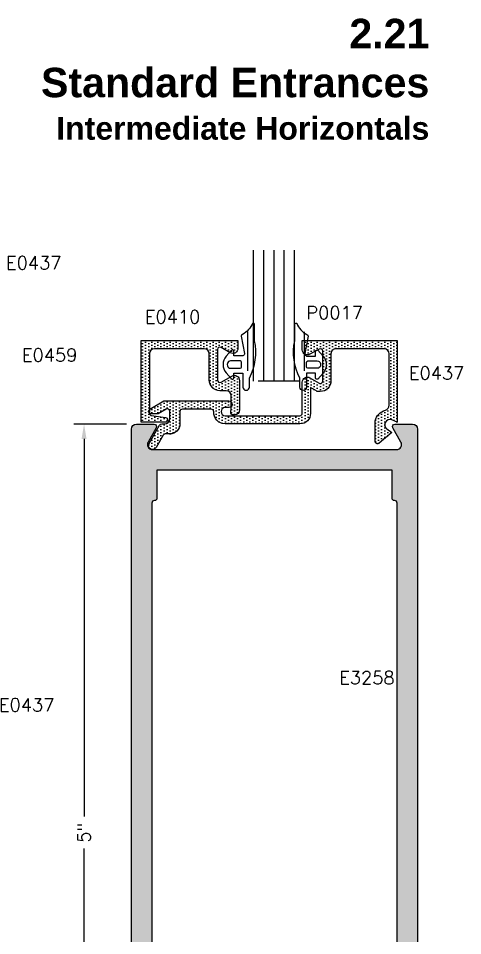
# Model space of a CAD drawing. Extents: x 0 to 130, y 0 to 90.
# Drawn here: x 52.26 to 54.98, y 51.28 to 56.89 of the extents above; entities that cross this region are included whole.
import ezdxf

# ---------------------------------------------------------------- set-up
doc = ezdxf.new("R2010")
doc.units = 0
doc.header["$MEASUREMENT"] = 0
doc.header["$PDMODE"] = 3
doc.layers.get('DEFPOINTS').update_dxf_attribs({"linetype": 'CONTINUOUS'})
for name, color, linetype in [('R-ANNO-DIMS', 3, 'CONTINUOUS'), ('R-ANNO-TEXT', 6, 'CONTINUOUS'), ('R-DET1', 4, 'CONTINUOUS'), ('R-DET2', 2, 'CONTINUOUS'), ('R-OTLN', 1, 'CONTINUOUS'), ('R-PAT1', 5, 'CONTINUOUS'), ('TITLE', 7, 'CONTINUOUS')]:
    doc.layers.add(name, color=color, linetype=linetype)
doc.styles.get("Standard").update_dxf_attribs({"font": 'simplex'})
doc.dimstyles.new('1X', dxfattribs={"dimscale": 0, "dimtxt": 0.08, "dimasz": 0.09, "dimexe": 0.062, "dimexo": 0.062, "dimgap": 0.045, "dimtad": 0, "dimdec": 4, "dimzin": 4, "dimtxsty": 'STANDARD', "dimcen": 0, "dimazin": 3, "dimtp": 0.02, "dimtfac": 1, "dimtdec": 4, "dimtofl": 0, "dimtmove": 0, "dimatfit": 3, "dimtolj": 1, "dimtzin": 4})
pattern_1 = [(90, (49.683186, 47.34791), (0.01875, 0.009375), [0, -0.01875])]

# ---------------------------------------------------------------- blocks, each defined once
blk = doc.blocks.new('*D85')
at = {"layer": 'DEFPOINTS', "color": 0}
for p in [(52.9837, 54.4111), (52.6628, 49.4111), (52.9837, 49.4111)]:
    blk.add_point(p, dxfattribs=at)
at = {"layer": 'R-ANNO-DIMS', "color": 0}
for p, q in [((52.9217, 54.4111), (52.6008, 54.4111)), ((52.6628, 54.3211), (52.6628, 52.0094)), ((52.6628, 49.5011), (52.6628, 51.8128)), ((52.9217, 49.4111), (52.6008, 49.4111))]:
    blk.add_line(p, q, dxfattribs=at)
for points in [[(52.6478, 54.3211), (52.6778, 54.3211), (52.6628, 54.4111)], [(52.6478, 49.5011), (52.6778, 49.5011), (52.6628, 49.4111)]]:
    blk.add_solid(points, dxfattribs=at)
at = {"layer": 'R-ANNO-DIMS', "color": 0, "insert": (52.6628, 51.9111), "char_height": 0.08, "attachment_point": 5, "rotation": 90}
blk.add_mtext('\\A1;5"', dxfattribs=at)

msp = doc.modelspace()

# ---------------------------------------------------------------- hatches: boundary and pattern name
at = {"layer": 'R-PAT1'}
h = msp.add_hatch(dxfattribs=at)
h.set_pattern_fill('DOTS', color=256, scale=0.3, angle=-90, style=0)
h.set_pattern_definition(pattern_1)
edge = h.paths.add_edge_path()
edge.add_arc((53.5752794, 54.4825641), 0.0149998, 171.9497387, 270, ccw=False)
edge.add_line((53.5604274, 54.4846647), (53.5636634, 54.5075642))
edge.add_line((53.5636634, 54.5075642), (53.5636654, 54.584603))
edge.add_arc((53.5326654, 54.584603), 0.031, 0, 90)
edge.add_line((53.5326654, 54.615603), (53.4938534, 54.6156028))
edge.add_arc((53.4936644, 54.6806027), 0.0650002, 179.8691896, 270.1665988, ccw=False)
edge.add_line((53.4286644, 54.6807511), (53.4286634, 54.8415643))
edge.add_arc((53.3976634, 54.8415643), 0.031, 0, 90)
edge.add_line((53.3976634, 54.8725643), (53.0936664, 54.8725643))
edge.add_arc((53.0936664, 54.8415643), 0.031, 90, 180)
edge.add_line((53.0626664, 54.8415643), (53.0626634, 54.4778577))
edge.add_arc((53.0776634, 54.4778577), 0.015, 180, 263.0001558)
edge.add_line((53.0758354, 54.4629695), (53.1614924, 54.4524521))
edge.add_arc((53.1596644, 54.437564), 0.0149999, -90, 83.0001558, ccw=False)
edge.add_line((53.1596644, 54.4225641), (53.0126654, 54.4225642))
edge.add_line((53.0126654, 54.4225642), (53.0126654, 54.9225642))
edge.add_line((53.0126654, 54.9225642), (53.6036648, 54.9225642))
edge.add_line((53.6036648, 54.9225642), (53.6036664, 54.8752576))
edge.add_arc((53.5726664, 54.8752576), 0.031, -120.0000069, 0, ccw=False)
edge.add_line((53.5571664, 54.8484109), (53.5011644, 54.8807426))
edge.add_arc((53.4936644, 54.8677522), 0.015, 60.0000171, 179.9999618)
edge.add_line((53.4786644, 54.8677522), (53.4786644, 54.6806027))
edge.add_arc((53.4936644, 54.6806027), 0.015, 180, 299.9999638)
edge.add_line((53.5011644, 54.6676123), (53.5671645, 54.7057175))
edge.add_arc((53.5826648, 54.6788708), 0.0310001, 0, 120.0006287, ccw=False)
edge.add_line((53.6136649, 54.6788708), (53.6136648, 54.4985644))
edge.add_arc((53.5826646, 54.4985645), 0.0310002, 270.0003155, 359.9998693, ccw=False)
edge.add_line((53.5826648, 54.4675643), (53.5752794, 54.4675643))
h = msp.add_hatch(dxfattribs=at)
h.set_pattern_fill('DOTS', color=256, scale=0.3, angle=-90, style=0)
h.set_pattern_definition(pattern_1)
edge = h.paths.add_edge_path()
edge.add_line((53.1644674, 54.5028128), (53.1159864, 54.4748231))
edge.add_line((53.1159864, 54.4748231), (53.0719684, 54.474823))
edge.add_arc((53.0719684, 54.489823), 0.015, 119.9999638, 270, ccw=False)
edge.add_line((53.0644684, 54.5028134), (53.1510894, 54.5528227))
edge.add_line((53.1510894, 54.5528227), (53.5480504, 54.5528226))
edge.add_arc((53.5480504, 54.532823), 0.0199996, -7.4232191, 90, ccw=False)
edge.add_arc((53.5480507, 54.5328222), 0.0199992, 269.9991731, 352.5788505, ccw=False)
edge.add_line((53.5480504, 54.512823), (53.5260514, 54.5128232))
edge.add_arc((53.5260514, 54.4878232), 0.025, 90, 269.9977082)
edge.add_line((53.5260504, 54.4628232), (53.7564701, 54.4628231))
edge.add_line((53.7564701, 54.4628231), (53.9829677, 54.4628229))
edge.add_arc((53.9829677, 54.4778229), 0.015, 270, 360)
edge.add_line((53.9979677, 54.4778229), (53.9979692, 54.6683289))
edge.add_arc((54.0289692, 54.6683289), 0.031, 60.0000115, 180, ccw=False)
edge.add_line((54.0444692, 54.6951757), (54.1004677, 54.662844))
edge.add_arc((54.1079677, 54.6758343), 0.0149999, 239.9998452, 360)
edge.add_line((54.1229676, 54.6758343), (54.1229677, 54.857823))
edge.add_arc((54.1079677, 54.857823), 0.015, 0, 120.0000593)
edge.add_line((54.1004677, 54.8708134), (54.0444693, 54.8384821))
edge.add_arc((54.0289692, 54.8653289), 0.0310001, 180, 300.0000069, ccw=False)
edge.add_line((53.9979691, 54.8653289), (53.9979709, 54.9228231))
edge.add_line((53.9979709, 54.9228231), (54.5789684, 54.9228231))
edge.add_line((54.5789684, 54.9228231), (54.5789684, 54.4228231))
edge.add_line((54.5789684, 54.4228231), (54.5444754, 54.4366091))
edge.add_arc((54.5329708, 54.407823), 0.0309999, 68.2153908, 232.5250917)
edge.add_line((54.51411, 54.3832208), (54.5450634, 54.3591956))
edge.add_line((54.5450634, 54.3591956), (54.4676129, 54.2942083))
edge.add_arc((54.45797, 54.3056981), 0.015, 180, 310.0053051, ccw=False)
edge.add_line((54.44297, 54.3056981), (54.4429734, 54.4312637))
edge.add_arc((54.5329706, 54.4078231), 0.0929999, 106.394862, 165.4011381, ccw=False)
edge.add_arc((54.4979709, 54.526781), 0.031, 286.3949808, 360)
edge.add_line((54.5289709, 54.526781), (54.5289709, 54.8418232))
edge.add_arc((54.4979709, 54.8418232), 0.031, 0, 89.9999815)
edge.add_line((54.4979709, 54.8728232), (54.2039684, 54.8728232))
edge.add_arc((54.2039684, 54.8418232), 0.031, 90, 180.000037)
edge.add_line((54.1729684, 54.8418232), (54.1729677, 54.6758343))
edge.add_arc((54.1079677, 54.6758343), 0.065, -90.245403, 0, ccw=False)
edge.add_line((54.1076893, 54.6108349), (54.0905498, 54.6108343))
edge.add_line((54.0905498, 54.6108343), (54.0479702, 54.6354178))
edge.add_line((54.0479702, 54.6354178), (54.0479677, 54.4778232))
edge.add_arc((53.9829677, 54.4778232), 0.065, -90, 0, ccw=False)
edge.add_line((53.9829677, 54.4128232), (53.5260514, 54.4128228))
edge.add_arc((53.5260528, 54.4828262), 0.0700034, 176.6303664, 269.9988737, ccw=False)
edge.add_arc((53.4411964, 54.4878232), 0.015, 356.627528, 450)
edge.add_line((53.4411964, 54.5028232), (53.2639694, 54.5028231))
edge.add_arc((53.2639694, 54.4878232), 0.0149999, 90, 180)
edge.add_line((53.2489695, 54.4878232), (53.2489704, 54.4128231))
edge.add_arc((53.1869704, 54.4128231), 0.062, -90, 0, ccw=False)
edge.add_line((53.1869704, 54.3508231), (53.1599124, 54.350823))
edge.add_arc((53.1599124, 54.335823), 0.015, 90, 149.9992722)
edge.add_line((53.1469221, 54.3433232), (53.1036881, 54.2684408))
edge.add_arc((53.0819704, 54.2808231), 0.0249996, 149.6612087, 330.3104087, ccw=False)
edge.add_line((53.0603944, 54.2934507), (53.1249801, 54.4053232))
edge.add_arc((53.1379704, 54.397823), 0.015, 90, 149.9992722, ccw=False)
edge.add_line((53.1379704, 54.412823), (53.1559684, 54.412823))
edge.add_arc((53.1559684, 54.443823), 0.031, 270, 360)
edge.add_line((53.1869684, 54.443823), (53.1869664, 54.4898223))
edge.add_arc((53.1719674, 54.4898223), 0.014999, 0, 119.9997728)
h = msp.add_hatch(dxfattribs=at)
h.set_pattern_fill('DOTS', color=256, scale=0.3)
h.set_pattern_definition([(0, (-6.922612, -0.054477), (0.009375, 0.01875), [0, -0.01875])])
h.paths.add_polyline_path([(54.7027159, 54.3800915, 0.414213562), (54.6717159, 54.4110915), (54.5637159, 54.4110915, 0.577394572), (54.5507986, 54.3884482), (54.6009159, 54.3015915, -0.576846629), (54.5741159, 54.2550915), (53.0814095, 54.2550915, -0.577684655), (53.054508, 54.3015779), (53.1047159, 54.3885915, 0.577136574), (53.091562, 54.4110915), (52.9837159, 54.4110915, 0.414213562), (52.9527159, 54.3800915), (52.9527159, 49.4420915, 0.414213562), (52.9837159, 49.4110915), (53.0917159, 49.4110915, 0.577394572), (53.1046332, 49.4337349), (53.0545159, 49.5205915, -0.576846629), (53.0813159, 49.5670915), (54.5740222, 49.5670915, -0.577684655), (54.6009237, 49.5206051), (54.5507159, 49.4335915, 0.577136574), (54.5638697, 49.4110915), (54.6717159, 49.4110915, 0.414213562), (54.7027159, 49.4420915)])
h.paths.add_polyline_path([(53.0777159, 53.9280464, -0.414213562), (53.0927159, 53.9430915), (53.0937159, 53.9430915, 0.414213562), (53.1087159, 53.9581367), (53.1087159, 54.1300915), (54.5467159, 54.1300915), (54.5467159, 53.9580915, 0.42341267), (54.5622161, 53.943084, -0.423106401), (54.5777159, 53.9280915), (54.5777159, 49.8941367, -0.414213562), (54.5627159, 49.8790915), (54.5617159, 49.8790915, 0.414213562), (54.5467159, 49.8640464), (54.5467159, 49.6920915), (53.1087159, 49.6920915), (53.1087159, 49.8640915, 0.42341267), (53.0932156, 49.8790991, -0.423106401), (53.0777159, 49.8940915)], flags=16)

# ---------------------------------------------------------------- linework, layer by layer
at = {"layer": 'R-DET1'}
for points in [[(53.5752794, 54.4675643, -0.455991135), (53.5604274, 54.4846647), (53.5636634, 54.5075642), (53.5636654, 54.584603, 0.414213562), (53.5326654, 54.615603), (53.4938534, 54.6156028, -0.415734722), (53.4286644, 54.6807511), (53.4286634, 54.8415643, 0.414213562), (53.3976634, 54.8725643), (53.0936664, 54.8725643, 0.414213562), (53.0626664, 54.8415643), (53.0626634, 54.4778577, 0.378866886), (53.0758354, 54.4629695), (53.1614924, 54.4524521, -0.940707348), (53.1596644, 54.4225641), (53.0126654, 54.4225642), (53.0126654, 54.9225642), (53.6036648, 54.9225642), (53.6036664, 54.8752576, -0.57735031), (53.5571664, 54.8484109), (53.5011644, 54.8807426, 0.577349948), (53.4786644, 54.8677522), (53.4786644, 54.6806027, 0.577350059), (53.5011644, 54.6676123), (53.5671645, 54.7057175, -0.577353927), (53.6136649, 54.6788708), (53.6136648, 54.4985644, -0.414211281), (53.5826648, 54.4675643), (53.5752794, 54.4675643)], [(53.1644674, 54.5028128), (53.1159864, 54.4748231), (53.0719684, 54.474823, -0.767327239), (53.0644684, 54.5028134), (53.1510894, 54.5528227), (53.5480504, 54.5528226, -0.452690369), (53.5678824, 54.5302391, -0.376770307), (53.5480504, 54.512823), (53.5260514, 54.5128232, 0.99998), (53.5260504, 54.4628232), (53.7564701, 54.4628231), (53.9829677, 54.4628229, 0.414213562), (53.9979677, 54.4778229), (53.9979692, 54.6683289, -0.577350202), (54.0444692, 54.6951757), (54.1004677, 54.662844, 0.57735117), (54.1229676, 54.6758343), (54.1229677, 54.857823, 0.577350614), (54.1004677, 54.8708134), (54.0444693, 54.8384821, -0.57735031), (53.9979691, 54.8653289), (53.9979709, 54.9228231), (54.5789684, 54.9228231), (54.5789684, 54.4228231), (54.5444754, 54.4366091, 0.871661996), (54.51411, 54.3832208), (54.5450634, 54.3591956), (54.4676129, 54.2942083, -0.637102804), (54.44297, 54.3056981), (54.4429734, 54.4312637, -0.263307312), (54.5067209, 54.4970415, 0.332680049), (54.5289709, 54.526781), (54.5289709, 54.8418232, 0.414213468), (54.4979709, 54.8728232), (54.2039684, 54.8728232, 0.414213751), (54.1729684, 54.8418232), (54.1729677, 54.6758343, -0.415468608), (54.1076893, 54.6108349), (54.0905498, 54.6108343), (54.0479702, 54.6354178), (54.0479677, 54.4778232, -0.414213562), (53.9829677, 54.4128232), (53.5260514, 54.4128228, -0.431539939), (53.4561704, 54.4869408, 0.431560459), (53.4411964, 54.5028232), (53.2639694, 54.5028231, 0.414213562), (53.2489695, 54.4878232), (53.2489704, 54.4128231, -0.414213562), (53.1869704, 54.3508231), (53.1599124, 54.350823, 0.267945789), (53.1469221, 54.3433232), (53.1036881, 54.2684408, -1.005681448), (53.0603944, 54.2934507), (53.1249801, 54.4053232, -0.267945789), (53.1379704, 54.412823), (53.1559684, 54.412823, 0.414213562), (53.1869684, 54.443823), (53.1869664, 54.4898223, 0.577348948), (53.164468, 54.5028118)]]:
    msp.add_lwpolyline(points, format="xyb", dxfattribs=at)
at = {"layer": 'R-DET2'}
for p, q in [((53.699263, 54.6738638), (53.6992626, 55.4759976)), ((53.761763, 54.6738638), (53.7617625, 55.4759976)), ((53.8242626, 55.4759976), (53.824263, 54.6738638)), ((53.886763, 54.6738638), (53.8867625, 55.4759976)), ((53.949263, 54.6738638), (53.9492626, 55.4759976)), ((53.9771839, 54.6738638), (53.7271839, 54.6738638))]:
    msp.add_line(p, q, dxfattribs=at)
for points in [[(53.7062976, 54.9212402), (53.7062975, 55.0193488, 0.477037012), (53.6942164, 55.0291298, -0.169063491), (53.6322609, 54.9602236, 0.378808837), (53.62438, 54.9495709), (53.6435941, 54.8442543, -0.346241915), (53.6336322, 54.8283828), (53.5795453, 54.8283827), (53.5784344, 54.85858, 0.608655902), (53.5652896, 54.8639833), (53.532979, 54.8274306, 0.378617088), (53.5329791, 54.7243347), (53.5652898, 54.6877821, 0.608655902), (53.5784345, 54.6931855), (53.5795454, 54.7233827), (53.6345454, 54.7233828), (53.6345455, 54.6383828, 1), (53.6745455, 54.6383828), (53.6745454, 54.6934223, 0.175364449)], [(53.9512817, 54.9206698), (53.9512817, 55.0187783, -0.477037012), (53.9633628, 55.0285594, 0.169063491), (54.0253184, 54.9596532, -0.378808837), (54.0331992, 54.9490006), (54.0139852, 54.843684, 0.346241915), (54.0239472, 54.8278124), (54.0780341, 54.8278124), (54.079145, 54.8580096, -0.608655902), (54.0922897, 54.863413), (54.1246004, 54.8268604, -0.378617088), (54.1246004, 54.7237644), (54.0922897, 54.6872118, -0.608655902), (54.079145, 54.6926152), (54.0780341, 54.7228124), (54.0230341, 54.7228124), (54.0230341, 54.6378124, -1), (53.9830341, 54.6378124), (53.9830341, 54.6928519, -0.175364449)], [(53.5394444, 54.7678121, 0.341998713), (53.5588094, 54.7528122), (53.6174918, 54.7528122, 0.414213562), (53.6254918, 54.7608122), (53.6254918, 54.7898122, 0.414213562), (53.6174918, 54.7978122), (53.5588093, 54.7978122, 0.341998713), (53.5394444, 54.7828121, 0.127016654)], [(54.1090815, 54.7678124, -0.341998713), (54.0897165, 54.7528124), (54.0310341, 54.7528124, -0.414213562), (54.0230341, 54.7608124), (54.0230341, 54.7898124, -0.414213562), (54.0310341, 54.7978124), (54.0897165, 54.7978124, -0.341998713), (54.1090815, 54.7828124, -0.127016654)]]:
    msp.add_lwpolyline(points, format="xyb", close=True, dxfattribs=at)
for points in [[(53.6654918, 54.737002), (53.665244, 54.9767781)], [(54.010955, 54.7370022), (54.0112026, 54.9767782)]]:
    msp.add_lwpolyline(points, dxfattribs=at)
at = {"layer": 'R-OTLN'}
for points in [[(53.0917159, 54.4110915, -0.573734799), (53.1047159, 54.3885915), (53.0545159, 54.3015915, 0.576846629), (53.0813159, 54.2550915), (54.5741159, 54.2550915, 0.576846629), (54.6009159, 54.3015915), (54.5507159, 54.3885915, -0.573734799), (54.5637159, 54.4110915), (54.6717159, 54.4110915, -0.414213562), (54.7027159, 54.3800915), (54.7027159, 49.4420915, -0.414213562), (54.6717159, 49.4110915), (54.5637159, 49.4110915, -0.573734799), (54.5507159, 49.4335915), (54.6009159, 49.5205915, 0.576846629), (54.5741159, 49.5670915), (53.0813159, 49.5670915, 0.576846629), (53.0545159, 49.5205915), (53.1047159, 49.4335915, -0.573734799), (53.0917159, 49.4110915), (52.9837159, 49.4110915, -0.414213562), (52.9527159, 49.4420915), (52.9527159, 54.3800915, -0.414213562), (52.9837159, 54.4110915)], [(53.0937159, 49.8790915, -0.413333333), (53.1087159, 49.8640915), (53.1087159, 49.6920915), (53.1087159, 49.6920915), (54.5467159, 49.6920915), (54.5467159, 49.8640915, -0.413333333), (54.5617159, 49.8790915), (54.5627159, 49.8790915, 0.413333333), (54.5777159, 49.8940915), (54.5777159, 53.9280915, 0.413333333), (54.5627159, 53.9430915), (54.5617159, 53.9430915, -0.413333333), (54.5467159, 53.9580915), (54.5467159, 54.1300915), (53.1087159, 54.1300915), (53.1087159, 54.1300915), (53.1087159, 53.9580915, -0.413333333), (53.0937159, 53.9430915), (53.0927159, 53.9430915, 0.413333333), (53.0777159, 53.9280915), (53.0777159, 49.8940915, 0.413333333), (53.0927159, 49.8790915)]]:
    msp.add_lwpolyline(points, format="xyb", close=True, dxfattribs=at)

# ---------------------------------------------------------------- texts
at = {"layer": 'R-ANNO-TEXT', "char_height": 0.08}
for s, insert, attachment_point in [('\\A1;E0437', (52.185508, 55.3982059), 4), ('\\A1;E0410', (53.0345337, 55.0678423), 4), ('\\A1;P0017', (54.0226152, 55.0928545), 4), ('\\A1;E0459', (52.6223862, 54.8337992), 6), ('\\A1;E0437', (54.6494745, 54.7236783), 4), ('\\A1;E3258', (54.5625915, 52.859554), 6), ('\\A1;E0437', (52.1418548, 52.6927678), 4)]:
    msp.add_mtext(s, dxfattribs=dict(at, insert=insert, attachment_point=attachment_point))
at = {"layer": 'TITLE', "insert": (54.7748806, 56.8920962, 6.2106922), "char_height": 0.18, "width": 7.44, "attachment_point": 3}
msp.add_mtext('{\\fArial|b1|i0|c0|p34;2.21\\PStandard Entrances\\P\\H0.7778x;Intermediate Horizontals}', dxfattribs=at)

# ---------------------------------------------------------------- dimensions: what is measured, and where the dimension line sits
at = {"layer": 'R-ANNO-DIMS'}
dim = msp.add_linear_dim(base=(52.6628418, 49.4110915), p1=(52.9837159, 54.4110915), p2=(52.9837159, 49.4110915), angle=90, dimstyle='1X', override={"dimscale": 1, "dimpost": '"'}, dxfattribs=at)
dim.commit()
dim.dimension.update_dxf_attribs({"geometry": '*D85', "text_midpoint": (52.6628418, 51.9110915)})

doc.saveas('drawing.dxf')
